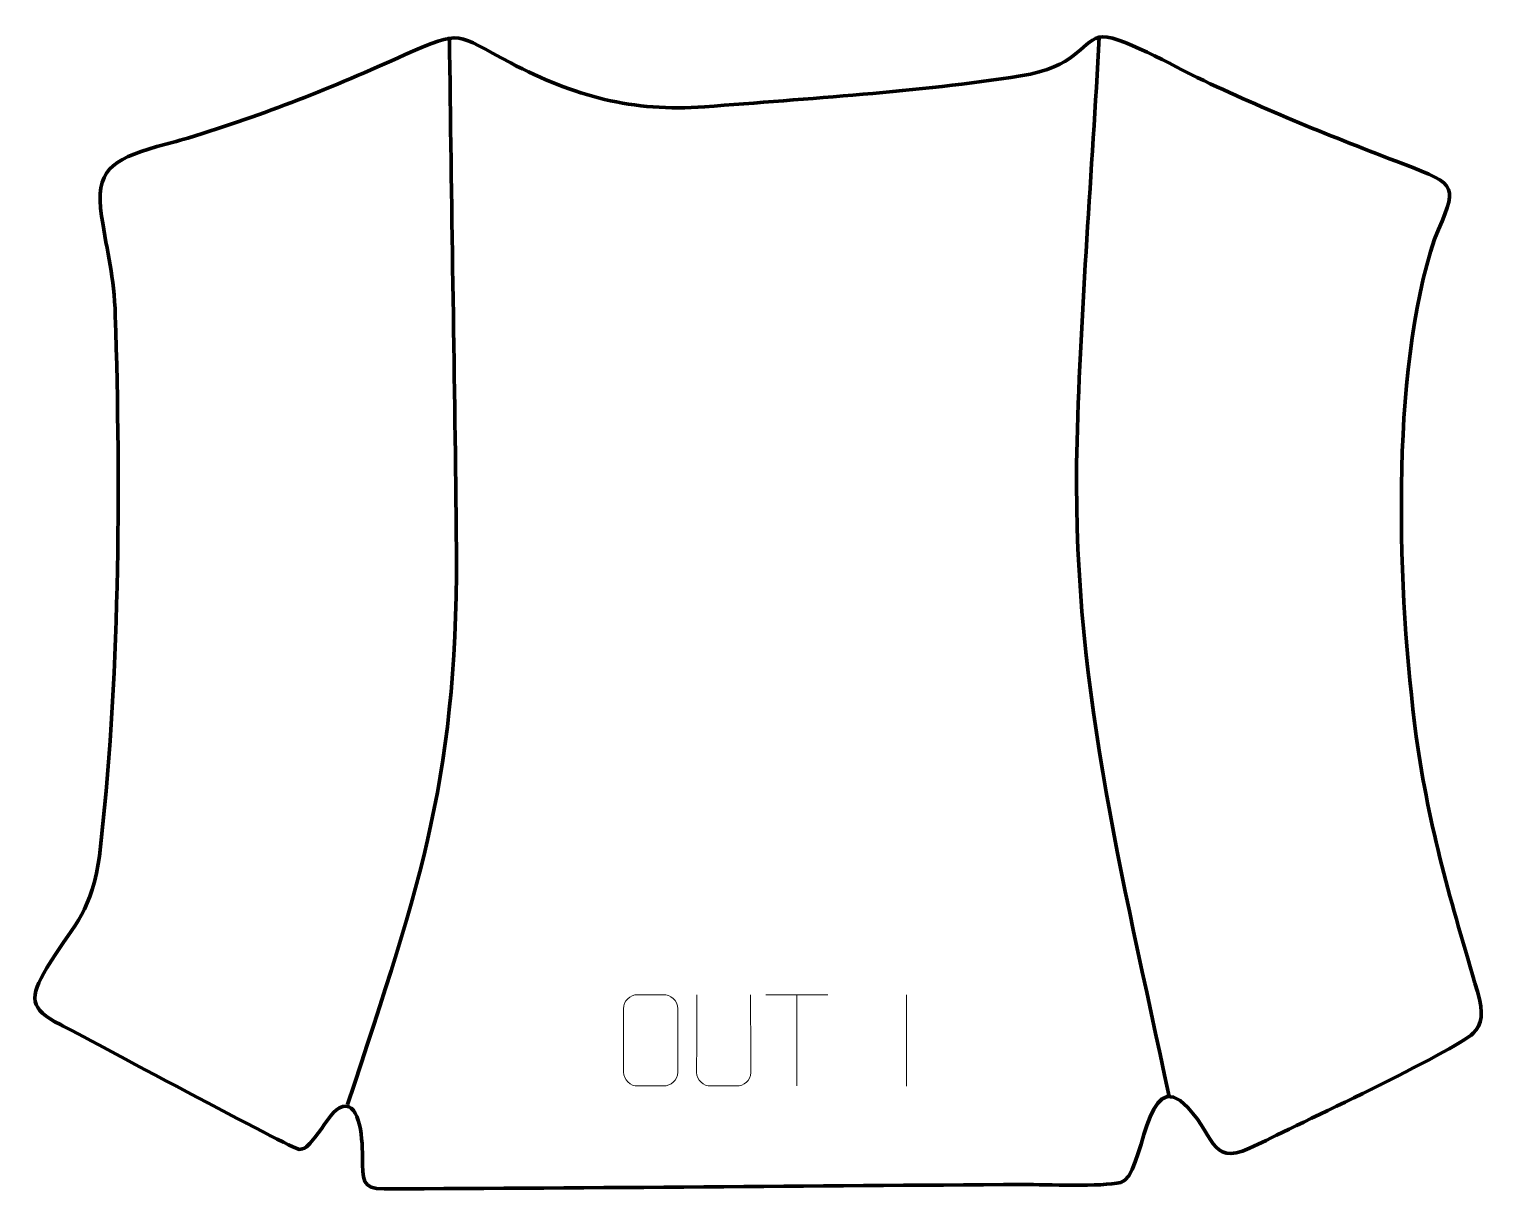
# Model space of a CAD drawing. Header units: millimetres. Extents: x -435 to -37, y 433 to 750.
import ezdxf

# ---------------------------------------------------------------- set-up
doc = ezdxf.new("R2010")
doc.units = ezdxf.units.MM
doc.header["$MEASUREMENT"] = 0
doc.layers.add('layer 2', color=7, linetype='Continuous')
doc.layers.add('layer 3', color=7, linetype='Continuous')

msp = doc.modelspace()

# ---------------------------------------------------------------- linework, layer by layer
at = {"layer": 'layer 2', "color": 140, "lineweight": 158}
for points in [[(-348.085, 455.6874), (-327.6665, 517.857), (-317.5215, 545.5133), (-318.3072, 612.6708), (-318.3072, 612.6708), (-318.8338, 657.6759), (-319.6588, 702.6769), (-320.1845, 747.6821)], [(-123.3332, 457.9165), (-136.3834, 520.124), (-150.2721, 572.424), (-148.4985, 637.0412), (-148.4985, 637.0412), (-147.4889, 673.8197), (-144.3893, 710.8168), (-142.4414, 747.5899)]]:
    msp.add_open_spline(points, degree=3, knots=[0, 0, 0, 0, 0.33333333, 0.33333333, 0.33333333, 0.33333333, 1, 1, 1, 1], dxfattribs=at)
at = {"layer": 'layer 2', "color": 250, "lineweight": 9}
for points, knots in [([(-268.6654, 485.741), (-266.3397, 485.741), (-264.0136, 485.741), (-261.6875, 485.741), (-261.6875, 485.741), (-259.7409, 485.7766), (-257.7495, 484.285), (-257.7228, 481.8474), (-257.7228, 481.8474), (-257.7232, 476.1005), (-257.7232, 470.3532), (-257.7228, 464.6055), (-257.7228, 464.6055), (-257.8626, 462.2821), (-259.5398, 460.8025), (-261.6875, 460.7917), (-261.6875, 460.7917), (-264.0194, 460.7921), (-266.3513, 460.7921), (-268.6828, 460.7917), (-268.6828, 460.7917), (-270.6078, 460.6863), (-272.5799, 462.5708), (-272.5687, 464.5881), (-272.5687, 464.5881), (-272.5684, 470.3582), (-272.5684, 476.1279), (-272.5687, 481.8972), (-272.5687, 481.8972), (-272.5645, 484.0353), (-270.8178, 485.7545), (-268.6654, 485.741)], [0, 0, 0, 0, 0.11111111, 0.11111111, 0.11111111, 0.11111111, 0.22222222, 0.22222222, 0.22222222, 0.22222222, 0.33333333, 0.33333333, 0.33333333, 0.33333333, 0.44444444, 0.44444444, 0.44444444, 0.44444444, 0.55555556, 0.55555556, 0.55555556, 0.55555556, 0.66666667, 0.66666667, 0.66666667, 0.66666667, 0.77777778, 0.77777778, 0.77777778, 0.77777778, 1, 1, 1, 1]), ([(-237.8186, 485.7455), (-237.819, 480.206), (-237.7232, 470.0042), (-237.7228, 464.4638), (-237.7228, 464.4638), (-237.8626, 462.2243), (-239.5398, 460.7981), (-241.6875, 460.7876), (-241.6875, 460.7876), (-244.0194, 460.788), (-246.3513, 460.788), (-248.6828, 460.7876), (-248.6828, 460.7876), (-250.6078, 460.6861), (-252.5799, 462.5026), (-252.5687, 464.4471), (-252.5687, 464.4471), (-252.5684, 470.009), (-252.473, 480.1844), (-252.4734, 485.7455)], [0, 0, 0, 0, 0.16666667, 0.16666667, 0.16666667, 0.16666667, 0.33333333, 0.33333333, 0.33333333, 0.33333333, 0.5, 0.5, 0.5, 0.5, 0.66666667, 0.66666667, 0.66666667, 0.66666667, 1, 1, 1, 1])]:
    msp.add_open_spline(points, degree=3, knots=knots, dxfattribs=at)
for points in [[(-233.6394, 485.7178), (-233.6394, 485.7178), (-216.6522, 485.7178), (-216.6522, 485.7178)], [(-225.1456, 460.7878), (-225.1456, 460.7878), (-225.1456, 485.7413), (-225.1456, 485.7413)], [(-195.1458, 485.7516), (-195.1458, 485.7516), (-195.1458, 460.7775), (-195.1458, 460.7775)]]:
    msp.add_open_spline(points, degree=3, dxfattribs=at)
at = {"layer": 'layer 3', "color": 242, "lineweight": 158}
msp.add_open_spline([(-391.7664, 719.9562), (-370.1127, 726.6033), (-352.8579, 733.5878), (-332.2565, 742.793), (-332.2565, 742.793), (-316.6318, 749.7746), (-318.5601, 748.5148), (-303.4237, 740.5183), (-303.4237, 740.5183), (-286.2147, 731.4269), (-269.8989, 727.072), (-250.404, 728.5123), (-250.404, 728.5123), (-221.8756, 730.8347), (-192.205, 732.5487), (-163.9757, 736.9778), (-163.9757, 736.9778), (-148.5188, 739.4029), (-147.8675, 745.9098), (-142.4414, 747.5899), (-142.4414, 747.5899), (-138.2486, 748.8883), (-120.676, 738.9318), (-115.6187, 736.5306), (-115.6187, 736.5306), (-96.4784, 727.443), (-79.0889, 720.4848), (-59.3175, 712.9356), (-59.3175, 712.9356), (-43.8856, 707.0695), (-44.4936, 707.0475), (-50.6898, 692.3721), (-50.6898, 692.3721), (-63.0794, 655.6659), (-60.7888, 594.9001), (-55.6981, 556.3442), (-55.6981, 556.3442), (-52.1659, 530.8968), (-46.1439, 511.0257), (-38.9781, 486.6657), (-38.9781, 486.6657), (-37.1994, 480.619), (-37.6637, 477.5705), (-40.1047, 475.2509), (-40.1047, 475.2509), (-45.4997, 470.1239), (-89.3354, 449.7127), (-98.9815, 444.8365), (-98.9815, 444.8365), (-112.1988, 438.155), (-110.0224, 446.1188), (-118.2215, 454.9044), (-118.2215, 454.9044), (-130.1165, 467.6503), (-129.9568, 435.9308), (-136.563, 434.3997), (-136.563, 434.3997), (-141.7769, 433.1913), (-156.9221, 433.8098), (-163.1625, 433.8494), (-163.1625, 433.8494), (-221.4605, 433.5027), (-279.7855, 432.8424), (-338.0799, 432.6682), (-338.0799, 432.6682), (-344.2662, 432.6497), (-343.9179, 435.2293), (-343.9577, 441.3337), (-343.9577, 441.3337), (-343.9968, 447.3246), (-344.9164, 457.5772), (-350.287, 454.8247), (-350.287, 454.8247), (-352.4818, 453.7), (-354.4257, 449.7398), (-357.0316, 446.7371), (-357.0316, 446.7371), (-358.2657, 445.3153), (-359.129, 443.5753), (-361.1996, 443.4391), (-361.1996, 443.4391), (-362.8677, 443.3294), (-419.8462, 474.1626), (-426.6252, 477.5738), (-426.6252, 477.5738), (-435.1806, 481.879), (-435.1305, 484.9924), (-430.2869, 493.098), (-430.2869, 493.098), (-423.6837, 504.1482), (-418.6439, 507.271), (-416.3079, 521.5086), (-416.3079, 521.5086), (-416.3079, 521.5086), (-415.962, 523.6171), (-415.962, 523.6171), (-415.962, 523.6171), (-410.4178, 570.1727), (-410.079, 624.4416), (-411.5931, 671.4109), (-411.5931, 671.4109), (-411.9452, 682.335), (-413.7901, 688.3237), (-415.3431, 698.6194), (-415.3431, 698.6194), (-417.2272, 711.111), (-412.6963, 714.0181), (-400.2251, 717.6432), (-400.2251, 717.6432), (-397.4184, 718.459), (-394.581, 719.1454), (-391.7664, 719.9562)], degree=3, knots=[0, 0, 0, 0, 0.03448276, 0.03448276, 0.03448276, 0.03448276, 0.06896552, 0.06896552, 0.06896552, 0.06896552, 0.10344828, 0.10344828, 0.10344828, 0.10344828, 0.13793103, 0.13793103, 0.13793103, 0.13793103, 0.17241379, 0.17241379, 0.17241379, 0.17241379, 0.20689655, 0.20689655, 0.20689655, 0.20689655, 0.24137931, 0.24137931, 0.24137931, 0.24137931, 0.27586207, 0.27586207, 0.27586207, 0.27586207, 0.31034483, 0.31034483, 0.31034483, 0.31034483, 0.34482759, 0.34482759, 0.34482759, 0.34482759, 0.37931034, 0.37931034, 0.37931034, 0.37931034, 0.4137931, 0.4137931, 0.4137931, 0.4137931, 0.44827586, 0.44827586, 0.44827586, 0.44827586, 0.48275862, 0.48275862, 0.48275862, 0.48275862, 0.51724138, 0.51724138, 0.51724138, 0.51724138, 0.55172414, 0.55172414, 0.55172414, 0.55172414, 0.5862069, 0.5862069, 0.5862069, 0.5862069, 0.62068966, 0.62068966, 0.62068966, 0.62068966, 0.65517241, 0.65517241, 0.65517241, 0.65517241, 0.68965517, 0.68965517, 0.68965517, 0.68965517, 0.72413793, 0.72413793, 0.72413793, 0.72413793, 0.75862069, 0.75862069, 0.75862069, 0.75862069, 0.79310345, 0.79310345, 0.79310345, 0.79310345, 0.82758621, 0.82758621, 0.82758621, 0.82758621, 0.86206897, 0.86206897, 0.86206897, 0.86206897, 0.89655172, 0.89655172, 0.89655172, 0.89655172, 0.93103448, 0.93103448, 0.93103448, 0.93103448, 1, 1, 1, 1], dxfattribs=at)

doc.saveas('drawing.dxf')
